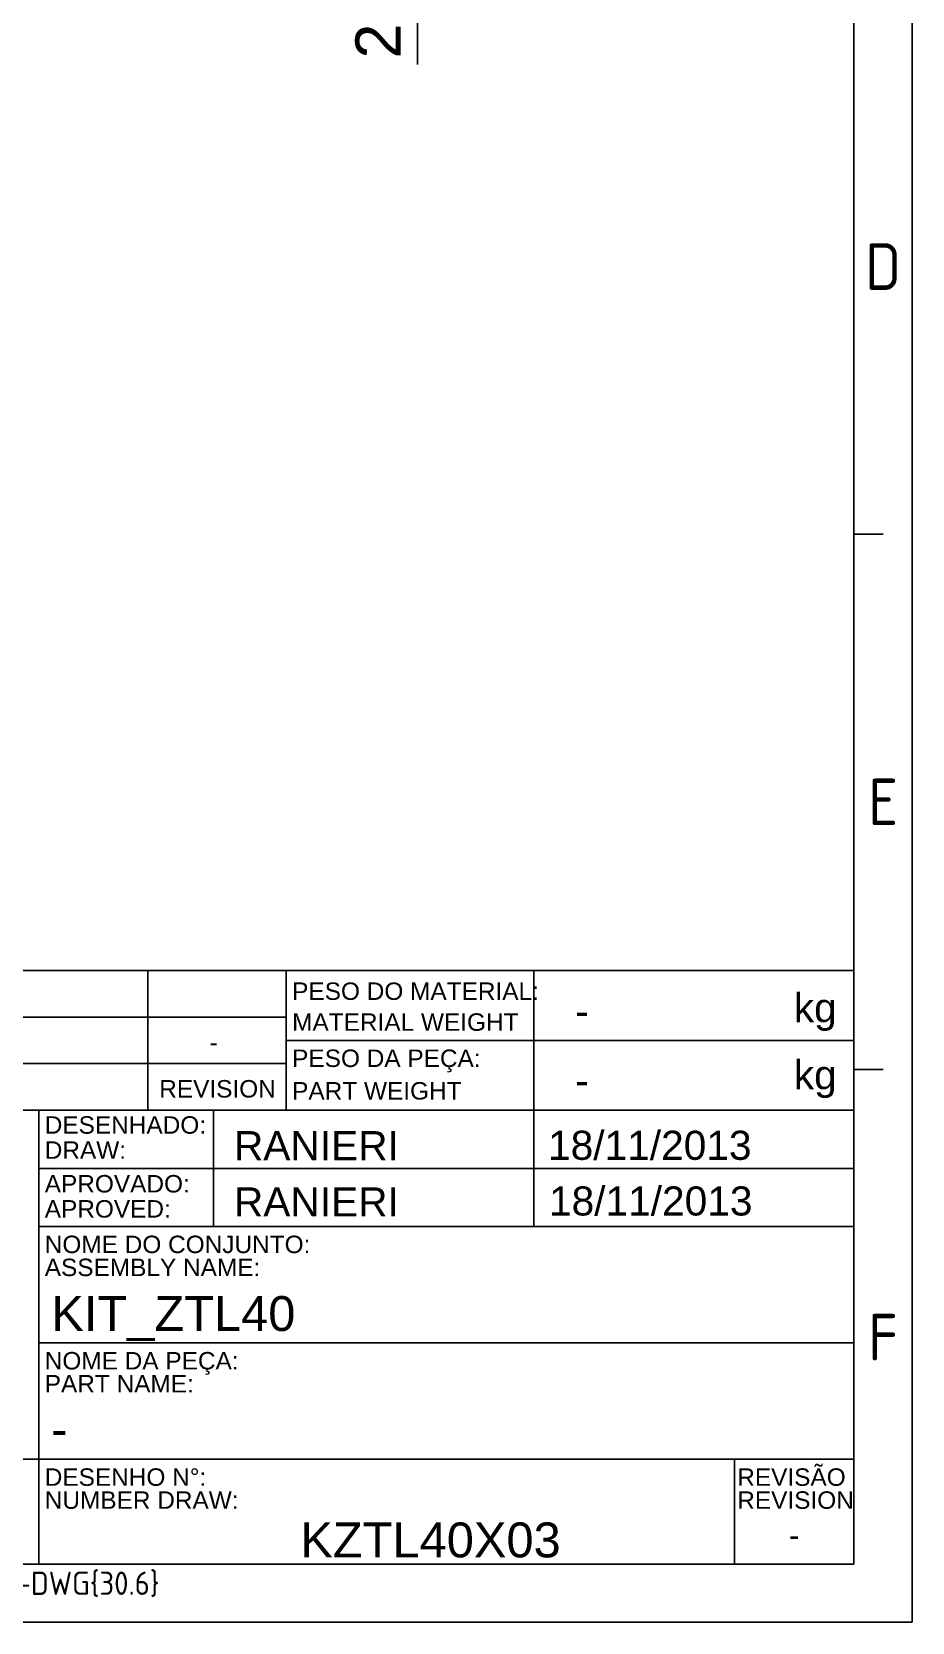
# Model space of a CAD drawing. Header units: millimetres. Extents: x 4510 to 4691, y 1198 to 1451.
# Drawn here: x 4623.3 to 4691.3, y 1197.9 to 1320.9 of the extents above; entities that cross this region are included whole.
import ezdxf
from ezdxf.enums import TextEntityAlignment as Align

# ---------------------------------------------------------------- set-up
doc = ezdxf.new("R2010")
doc.units = ezdxf.units.MM
doc.layers.add('AM_5', color=3, linetype='Continuous', lineweight=25)
doc.styles.add('ACISOTS', font='isocp.shx', dxfattribs={"height": 1})
doc.styles.get("Standard").update_dxf_attribs({"font": 'arial.ttf'})
doc.dimstyles.new('ISO-25', dxfattribs={"dimtxt": 3.5, "dimasz": 2.75, "dimexe": 1.25, "dimexo": 0.625, "dimtad": 1, "dimtxsty": 'Standard', "dimcen": 2.5, "dimadec": 0, "dimazin": 0, "dimtfac": 1, "dimtmove": 0, "dimatfit": 3, "dimfxl": 1, "dimarcsym": 0})

# ---------------------------------------------------------------- blocks, each defined once
blk = doc.blocks.new('*D55')
at = {"layer": 'AM_5', "color": 0, "lineweight": -2, "ltscale": 0.25, "transparency": 16777216}
for p, q in [((4653.1, 1336.83), (4653.1, 1339.58)), ((4645.15, 1334.08), (4654.35, 1334.08)), ((4653.1, 1334.08), (4653.1, 1331.58)), ((4645.15, 1331.58), (4654.35, 1331.58)), ((4653.1, 1328.83), (4653.1, 1318.37))]:
    blk.add_line(p, q, dxfattribs=at)
at = {"layer": 'AM_5', "color": 0, "ltscale": 0.25, "transparency": 16777216}
for points in [[(4652.64, 1336.83), (4653.55, 1336.83), (4653.1, 1334.08)], [(4652.64, 1328.83), (4653.55, 1328.83), (4653.1, 1331.58)]]:
    blk.add_solid(points, dxfattribs=at)
at = {"layer": 'Defpoints', "color": 0, "ltscale": 0.25, "transparency": 16777216}
for p in [(4644.53, 1334.08), (4644.53, 1331.58), (4653.1, 1331.58)]:
    blk.add_point(p, dxfattribs=at)
at = {"layer": 'AM_5', "color": 0, "ltscale": 0.25, "transparency": 16777216, "insert": (4650.37, 1322.23), "char_height": 3.5, "attachment_point": 5, "rotation": 90}
blk.add_mtext('2,5', dxfattribs=at)

msp = doc.modelspace()

# ---------------------------------------------------------------- linework, layer by layer
at = {"color": 135, "lineweight": 25}
for p, q in [((4691.331, 1450.801), (4691.331, 1197.901)), ((4689.081, 1282.051), (4686.831, 1282.051)), ((4689.081, 1240.651), (4686.831, 1240.651)), ((4691.331, 1197.901), (4510.431, 1197.901))]:
    msp.add_line(p, q, dxfattribs=at)
for p, q in [((4686.831, 1202.401), (4686.831, 1446.301)), ((4528.431, 1248.301), (4686.831, 1248.301)), ((4528.431, 1248.301), (4642.954, 1248.301)), ((4632.248, 1237.501), (4632.248, 1248.301)), ((4642.954, 1237.501), (4642.954, 1248.301)), ((4662.081, 1248.301), (4662.081, 1242.901)), ((4686.831, 1202.401), (4686.831, 1248.301)), ((4642.954, 1244.701), (4528.431, 1244.701)), ((4642.954, 1242.901), (4686.831, 1242.901)), ((4662.081, 1242.901), (4662.081, 1237.501)), ((4528.431, 1241.101), (4642.954, 1241.101)), ((4528.431, 1237.501), (4623.831, 1237.501)), ((4623.831, 1237.501), (4623.831, 1220.401)), ((4623.831, 1237.501), (4686.831, 1237.501)), ((4637.331, 1237.501), (4637.331, 1228.501)), ((4662.081, 1237.501), (4662.081, 1228.501)), ((4623.831, 1233.001), (4686.831, 1233.001)), ((4623.831, 1228.501), (4686.831, 1228.501)), ((4623.831, 1220.401), (4623.831, 1210.501)), ((4623.831, 1219.501), (4686.831, 1219.501)), ((4623.831, 1210.501), (4528.431, 1210.501)), ((4623.831, 1202.401), (4623.831, 1210.501)), ((4623.831, 1210.501), (4677.831, 1210.501)), ((4677.609, 1210.501), (4677.609, 1202.401)), ((4686.831, 1210.501), (4677.831, 1210.501)), ((4528.431, 1202.401), (4686.831, 1202.401)), ((4528.431, 1202.401), (4686.831, 1202.401))]:
    msp.add_line(p, q)

# ---------------------------------------------------------------- texts
at = {"color": 135, "lineweight": 25, "style": 'ACISOTS'}
for s, p in [('D', (4689.081, 1302.751)), ('E', (4689.081, 1261.351)), ('F', (4689.081, 1219.951))]:
    msp.add_text(s, height=3.6, dxfattribs=at).set_placement(p, align=Align.MIDDLE)
for s, height, p in [('PESO DO MATERIAL:', 1.35, (4643.407, 1246.032)), ('kg', 2.25, (4682.18, 1244.306)), ('MATERIAL WEIGHT', 1.35, (4643.407, 1243.641)), ('-', 1.35, (4637.027, 1242.082)), ('PESO DA PEÇA:', 1.35, (4643.407, 1240.843)), ('kg', 2.25, (4682.18, 1239.115)), ('REVISION', 1.35, (4633.132, 1238.482)), ('PART WEIGHT', 1.35, (4643.407, 1238.324)), ('DESENHADO:', 1.35, (4624.284, 1235.684)), ('DRAW:', 1.35, (4624.284, 1233.742)), ('APROVADO:', 1.35, (4624.284, 1231.137)), ('APROVED:', 1.35, (4624.284, 1229.195)), ('NOME DO CONJUNTO:', 1.35, (4624.284, 1226.449)), ('ASSEMBLY NAME:', 1.35, (4624.284, 1224.671)), ('NOME DA PEÇA:', 1.35, (4624.284, 1217.449)), ('PART NAME:', 1.35, (4624.284, 1215.671)), ('DESENHO N%%d:', 1.35, (4624.284, 1208.449)), ('REVISÃO', 1.35, (4677.81, 1208.449)), ('NUMBER DRAW:', 1.35, (4624.284, 1206.671)), ('REVISION', 1.35, (4677.81, 1206.671))]:
    msp.add_text(s, height=height).set_placement(p)
for p in [(4665.286, 1245.176), (4665.286, 1239.821)]:
    msp.add_attdef('-', text='', height=2.25).set_placement(p, align=Align.MIDDLE_LEFT)
for tag, p, height in [('RANIERI', (4638.908, 1233.636), 2.25), ('18/11/2013', (4663.187, 1233.662), 2.25), ('RANIERI', (4638.906, 1229.282), 2.25), ('18/11/2013', (4663.259, 1229.356), 2.25), ('KIT_ZTL40', (4624.792, 1220.423), 2.7), ('-', (4624.792, 1211.492), 2.7), ('KZTL40X03', (4644.039, 1202.914), 2.7)]:
    msp.add_attdef(tag, p, '', height=height)
msp.add_attdef('-', text='', height=1.76).set_placement((4682.204, 1204.642), align=Align.MIDDLE_CENTER)
at = {"color": 135, "style": 'ACISOTS'}
msp.add_attdef('GEN-TITLE-DWG{30.6}', (4611.684, 1200.013), '', height=1.8, dxfattribs=at)

# ---------------------------------------------------------------- dimensions: what is measured, and where the dimension line sits
at = {"layer": 'AM_5', "ltscale": 0.25}
dim = msp.add_linear_dim(base=(4653.096, 1331.58), p1=(4644.526, 1334.08), p2=(4644.526, 1331.58), angle=90, dimstyle='ISO-25', dxfattribs=at)
dim.commit()
dim.dimension.update_dxf_attribs({"geometry": '*D55', "text_midpoint": (4650.368, 1322.226)})

doc.saveas('drawing.dxf')
